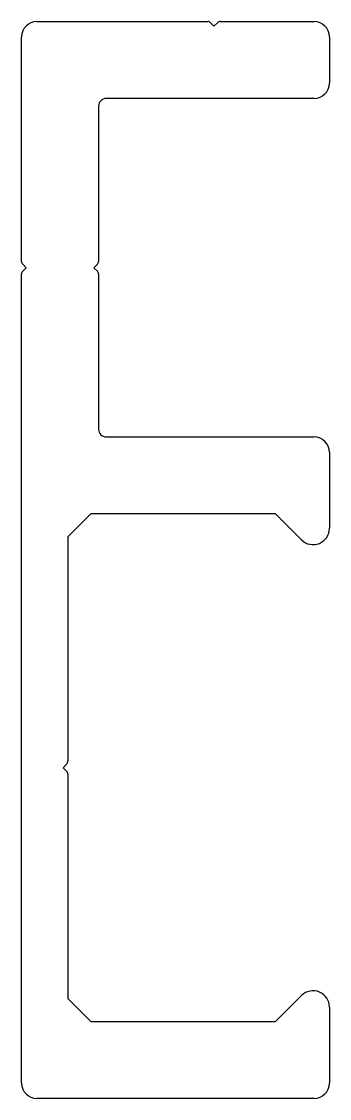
# Model space of a CAD drawing. Extents: x 1.8 to 21.8, y 2 to 72.
import ezdxf

# ---------------------------------------------------------------- set-up
doc = ezdxf.new("R2010")
doc.units = 0
doc.layers.get('0').update_dxf_attribs({"linetype": 'CONTINUOUS'})

msp = doc.modelspace()

# ---------------------------------------------------------------- linework, layer by layer
for p, q in [((2.812, 72.034), (13.909, 72.034)), ((14.085, 71.961), (14.312, 71.734)), ((14.312, 71.734), (14.539, 71.961)), ((14.716, 72.034), (20.812, 72.034)), ((1.812, 56.438), (1.812, 71.034)), ((21.812, 71.034), (21.812, 68.034)), ((6.812, 66.534), (6.812, 56.438)), ((20.812, 67.034), (7.312, 67.034)), ((2.112, 56.034), (1.885, 56.261)), ((1.885, 55.808), (2.112, 56.034)), ((6.739, 56.261), (6.512, 56.034)), ((6.512, 56.034), (6.739, 55.808)), ((1.812, 3.034), (1.812, 55.631)), ((6.812, 55.631), (6.812, 45.534)), ((7.312, 45.034), (20.812, 45.034)), ((21.812, 44.034), (21.812, 39.095)), ((6.312, 40.034), (4.812, 38.534)), ((18.312, 40.034), (6.312, 40.034)), ((20.002, 38.345), (18.312, 40.034)), ((4.812, 38.534), (4.812, 23.938)), ((4.739, 23.761), (4.512, 23.534)), ((4.512, 23.534), (4.739, 23.308)), ((4.812, 23.131), (4.812, 8.534)), ((4.812, 8.534), (6.312, 7.034)), ((18.312, 7.034), (20.002, 8.724)), ((21.812, 7.974), (21.812, 3.034)), ((6.312, 7.034), (18.312, 7.034)), ((20.812, 2.034), (2.812, 2.034))]:
    msp.add_line(p, q)
for centre, radius, start, end in [((2.812, 71.034), 1, 90, 180), ((13.909, 71.784), 0.25, 45, 90), ((14.716, 71.784), 0.25, 90, 135), ((20.812, 71.034), 1, 360, 90), ((20.812, 68.034), 1, 270, 0), ((7.312, 66.534), 0.5, 90, 180), ((2.062, 56.438), 0.25, 180, 225), ((6.562, 56.438), 0.25, 315, 0), ((2.062, 55.631), 0.25, 135, 180), ((6.562, 55.631), 0.25, 0, 45), ((7.312, 45.534), 0.5, 180, 270), ((20.812, 44.034), 1, 360, 90), ((20.752, 39.095), 1.061, 225, 0), ((4.562, 23.938), 0.25, 315, 0), ((4.562, 23.131), 0.25, 0, 45), ((20.752, 7.974), 1.061, 0, 135), ((2.812, 3.034), 1, 180, 270), ((20.812, 3.034), 1, 270, 0)]:
    msp.add_arc(centre, radius, start, end)

doc.saveas('drawing.dxf')
